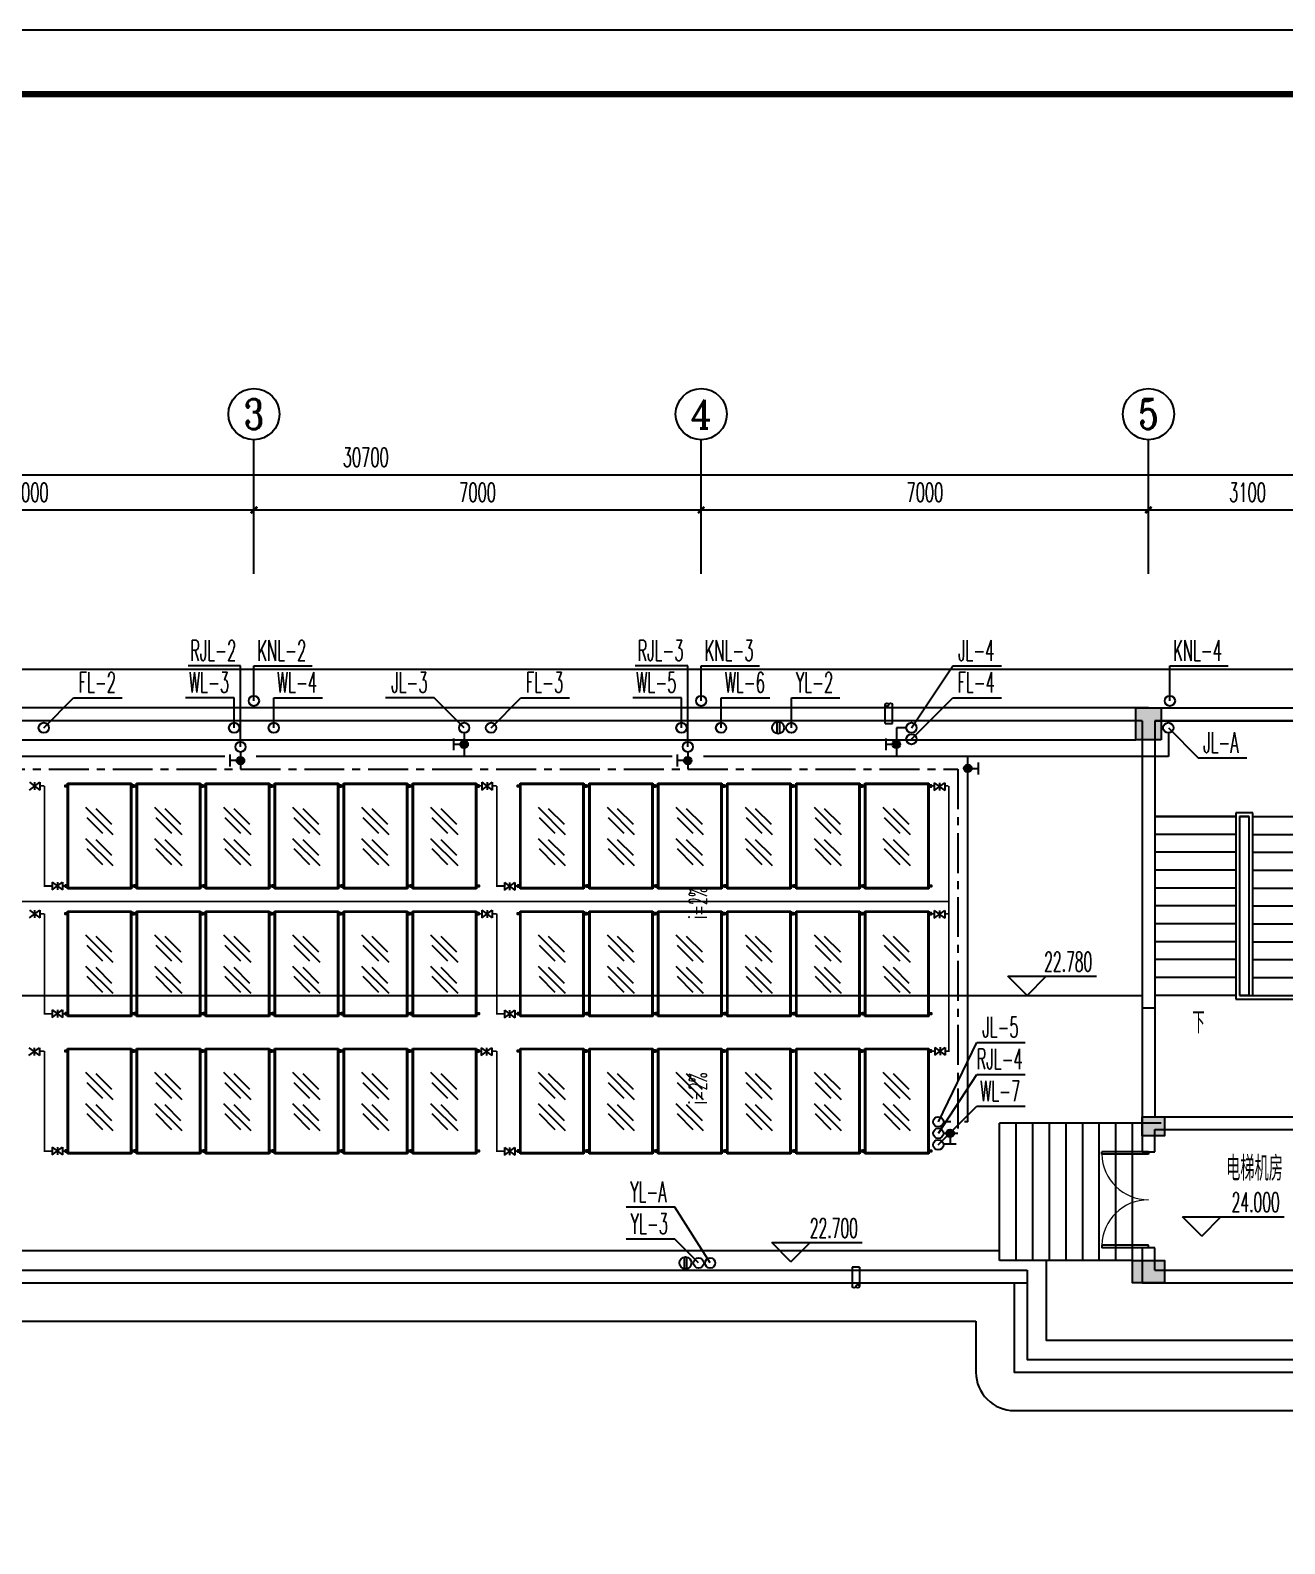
# Model space of a CAD drawing. Extents: x -1254782 to -617813, y -619975 to -323764.
# Drawn here: x -658379 to -638748, y -361324 to -337629 of the extents above; entities that cross this region are included whole.
import ezdxf
from ezdxf.enums import TextEntityAlignment as Align

# ---------------------------------------------------------------- set-up
doc = ezdxf.new("R2010")
doc.units = 0
doc.header["$LTSCALE"] = 1000
doc.header["$MEASUREMENT"] = 0
doc.linetypes.add('CENTER', pattern=[2, 1.25, -0.25, 0.25, -0.25])
doc.linetypes.add('DASH', pattern=[0.35, 0.25, -0.1])
for name, color, linetype in [('2', 2, 'Continuous'), ('4', 4, 'Continuous'), ('9', 9, 'Continuous'), ('AXIS', 3, 'Continuous'), ('AXIS_TEXT', 7, 'Continuous'), ('DIM_ELEV', 3, 'Continuous'), ('DIM_SYMB', 3, 'Continuous'), ('EQUIP_雨水斗', 7, 'Continuous'), ('PIPE-给水', 1, 'Continuous'), ('PUB_TITLE', 4, 'Continuous'), ('STAIR', 2, 'Continuous'), ('TWT_LEAD', 3, 'Continuous'), ('TWT_TEXT', 7, 'Continuous'), ('VALVE_给水', 7, 'Continuous'), ('VPIPE-废水', 5, 'DASH'), ('VPIPE-污水', 5, 'DASH'), ('VPIPE-给水', 1, 'Continuous'), ('VPIPE-雨水', 222, 'DASH'), ('WALL', 7, 'Continuous'), ('WALL-MOVE', 6, 'Continuous'), ('WINDOW', 4, 'Continuous')]:
    doc.layers.add(name, color=color, linetype=linetype)
doc.styles.add('_TCH_AXIS', font='COMPLEX', dxfattribs={"bigfont": 'GBCBIG'})
doc.styles.add('_TCH_DIM', font='SIMPLEX.shx', dxfattribs={"width": 0.8, "bigfont": 'GBCBIG.shx'})
doc.styles.add('_TCH_DIM_T3', font='SIMPLEX.shx', dxfattribs={"width": 0.564706, "bigfont": 'GBCBIG.shx'})
doc.styles.add('COMPLEX', font='COMPLEX')
doc.styles.add('天正', font='SIMPLEX.shx', dxfattribs={"width": 0.7, "bigfont": 'HZTXT.shx'})
doc.dimstyles.new('_TCH_ARCH&&100', dxfattribs={"dimtxt": 297.5, "dimasz": 100, "dimexe": 250, "dimexo": 300, "dimgap": 126.25, "dimtad": 1, "dimdec": 0, "dimzin": 0, "dimdsep": 46, "dimtxsty": '_TCH_DIM_T3', "dimblk": 'ARCHTICK', "dimcen": 0.09, "dimclrt": 7, "dimazin": 2, "dimtfac": 1, "dimtdec": 0, "dimtix": 1, "dimtmove": 2, "dimatfit": 3, "dimfxl": 1, "dimtolj": 1, "dimtzin": 0, "dimarcsym": 0})

# ---------------------------------------------------------------- blocks, each defined once
blk = doc.blocks.new('$DorLib2D$00000002')
for p, q in [((-0.5, 0), (-0.5, 0.4875)), ((-0.475, 0.4875), (-0.5, 0.4875)), ((-0.475, 0), (-0.475, 0.4875)), ((0.475, 0), (0.475, 0.4875)), ((0.475, 0.4875), (0.5, 0.4875)), ((0.5, 0), (0.5, 0.4875)), ((-0.5, 0), (-0.475, 0)), ((0.5, 0), (0.475, 0))]:
    blk.add_line(p, q)
at = {"lineweight": 13}
for centre, start, end in [((-0.4875, 0), 0, 88.53072), ((0.4875, 0), 91.46928, 180)]:
    blk.add_arc(centre, 0.4875, start, end, dxfattribs=at)
blk = doc.blocks.new('_ArchTick')
at = {"color": 0, "linetype": 'ByBlock', "const_width": 0.4}
blk.add_lwpolyline([(-0.5, -0.5), (0.5, 0.5)], dxfattribs=at)
blk = doc.blocks.new('*D249')
at = {"layer": 'AXIS', "color": 0, "lineweight": -2, "transparency": 16777216}
for p, q in [((4000, 18400), (4000, 19900)), ((34700, 18400), (34700, 19900)), ((4000, 19650), (34700, 19650))]:
    blk.add_line(p, q, dxfattribs=at)
at = {"layer": 'Defpoints', "color": 0, "transparency": 16777216}
for p in [(34700, 19650), (4000, 18100), (34700, 18100)]:
    blk.add_point(p, dxfattribs=at)
at = {"layer": 'AXIS', "color": 0, "lineweight": -2, "transparency": 16777216, "xscale": 100, "yscale": 100, "zscale": 100, "rotation": 180}
blk.add_blockref('_ArchTick', (4000, 19650), dxfattribs=at)
at = {"layer": 'AXIS', "color": 0, "lineweight": -2, "transparency": 16777216, "xscale": 100, "yscale": 100, "zscale": 100}
blk.add_blockref('_ArchTick', (34700, 19650), dxfattribs=at)
at = {"layer": 'AXIS', "color": 7, "transparency": 16777216, "insert": (19350, 19925), "char_height": 297.5, "attachment_point": 5, "style": '_TCH_DIM_T3'}
blk.add_mtext('\\A1;30700', dxfattribs=at)
blk = doc.blocks.new('*D251')
at = {"layer": 'AXIS', "color": 0, "lineweight": -2, "transparency": 16777216}
for p, q in [((10600, 18400), (10600, 19350)), ((17600, 18400), (17600, 19350)), ((10600, 19100), (17600, 19100))]:
    blk.add_line(p, q, dxfattribs=at)
at = {"layer": 'Defpoints', "color": 0, "transparency": 16777216}
for p in [(17600, 19100), (10600, 18100), (17600, 18100)]:
    blk.add_point(p, dxfattribs=at)
at = {"layer": 'AXIS', "color": 0, "lineweight": -2, "transparency": 16777216, "xscale": 100, "yscale": 100, "zscale": 100, "rotation": 180}
blk.add_blockref('_ArchTick', (10600, 19100), dxfattribs=at)
at = {"layer": 'AXIS', "color": 0, "lineweight": -2, "transparency": 16777216, "xscale": 100, "yscale": 100, "zscale": 100}
blk.add_blockref('_ArchTick', (17600, 19100), dxfattribs=at)
at = {"layer": 'AXIS', "color": 7, "transparency": 16777216, "insert": (14100, 19375), "char_height": 297.5, "attachment_point": 5, "style": '_TCH_DIM_T3'}
blk.add_mtext('\\A1;7000', dxfattribs=at)
blk = doc.blocks.new('*D252')
at = {"layer": 'AXIS', "color": 0, "lineweight": -2, "transparency": 16777216}
for p, q in [((17600, 18400), (17600, 19350)), ((24600, 18400), (24600, 19350)), ((17600, 19100), (24600, 19100))]:
    blk.add_line(p, q, dxfattribs=at)
at = {"layer": 'Defpoints', "color": 0, "transparency": 16777216}
for p in [(24600, 19100), (17600, 18100), (24600, 18100)]:
    blk.add_point(p, dxfattribs=at)
at = {"layer": 'AXIS', "color": 0, "lineweight": -2, "transparency": 16777216, "xscale": 100, "yscale": 100, "zscale": 100, "rotation": 180}
blk.add_blockref('_ArchTick', (17600, 19100), dxfattribs=at)
at = {"layer": 'AXIS', "color": 0, "lineweight": -2, "transparency": 16777216, "xscale": 100, "yscale": 100, "zscale": 100}
blk.add_blockref('_ArchTick', (24600, 19100), dxfattribs=at)
at = {"layer": 'AXIS', "color": 7, "transparency": 16777216, "insert": (21100, 19375), "char_height": 297.5, "attachment_point": 5, "style": '_TCH_DIM_T3'}
blk.add_mtext('\\A1;7000', dxfattribs=at)
blk = doc.blocks.new('*D253')
at = {"layer": 'AXIS', "color": 0, "lineweight": -2, "transparency": 16777216}
for p, q in [((24600, 18400), (24600, 19350)), ((31600, 18400), (31600, 19350)), ((24600, 19100), (31600, 19100))]:
    blk.add_line(p, q, dxfattribs=at)
at = {"layer": 'Defpoints', "color": 0, "transparency": 16777216}
for p in [(31600, 19100), (24600, 18100), (31600, 18100)]:
    blk.add_point(p, dxfattribs=at)
at = {"layer": 'AXIS', "color": 0, "lineweight": -2, "transparency": 16777216, "xscale": 100, "yscale": 100, "zscale": 100, "rotation": 180}
blk.add_blockref('_ArchTick', (24600, 19100), dxfattribs=at)
at = {"layer": 'AXIS', "color": 0, "lineweight": -2, "transparency": 16777216, "xscale": 100, "yscale": 100, "zscale": 100}
blk.add_blockref('_ArchTick', (31600, 19100), dxfattribs=at)
at = {"layer": 'AXIS', "color": 7, "transparency": 16777216, "insert": (28100, 19375), "char_height": 297.5, "attachment_point": 5, "style": '_TCH_DIM_T3'}
blk.add_mtext('\\A1;7000', dxfattribs=at)
blk = doc.blocks.new('*D254')
at = {"layer": 'AXIS', "color": 0, "lineweight": -2, "transparency": 16777216}
for p, q in [((31600, 18400), (31600, 19350)), ((34700, 18400), (34700, 19350)), ((31600, 19100), (34700, 19100))]:
    blk.add_line(p, q, dxfattribs=at)
at = {"layer": 'Defpoints', "color": 0, "transparency": 16777216}
for p in [(34700, 19100), (31600, 18100), (34700, 18100)]:
    blk.add_point(p, dxfattribs=at)
at = {"layer": 'AXIS', "color": 0, "lineweight": -2, "transparency": 16777216, "xscale": 100, "yscale": 100, "zscale": 100, "rotation": 180}
blk.add_blockref('_ArchTick', (31600, 19100), dxfattribs=at)
at = {"layer": 'AXIS', "color": 0, "lineweight": -2, "transparency": 16777216, "xscale": 100, "yscale": 100, "zscale": 100}
blk.add_blockref('_ArchTick', (34700, 19100), dxfattribs=at)
at = {"layer": 'AXIS', "color": 7, "transparency": 16777216, "insert": (33150, 19375), "char_height": 297.5, "attachment_point": 5, "style": '_TCH_DIM_T3'}
blk.add_mtext('\\A1;3100', dxfattribs=at)
blk = doc.blocks.new('_AXISO')
blk.add_circle((0, 0), 0.5)
at = {"layer": 'AXIS_TEXT', "style": 'COMPLEX', "width": 1.041667}
blk.add_attdef('A', text='', height=0.56, dxfattribs=at).set_placement((-0.25, -0.28), (0.25, -0.28), align=Align.FIT)
blk = doc.blocks.new('cvbcvb')
at = {"layer": '9'}
for p, q in [((1604292, -39245), (1602641, -39245)), ((1602641, -39245), (1602641, -40245)), ((1602656, -39260), (1602641, -39245)), ((1604277, -39260), (1602656, -39260)), ((1602656, -39260), (1602656, -40230)), ((1604277, -39260), (1604292, -39245)), ((1604277, -40230), (1604277, -39260)), ((1604292, -40245), (1604292, -39245)), ((1603446, -39957), (1603021, -39532)), ((1603428, -39797), (1603180, -39550)), ((1603933, -39957), (1603509, -39532)), ((1603916, -39797), (1603668, -39550)), ((1603286, -39939), (1603039, -39691)), ((1603774, -39939), (1603527, -39691)), ((1602656, -40230), (1602641, -40245)), ((1602641, -40245), (1604292, -40245)), ((1602656, -40230), (1604277, -40230)), ((1604277, -40230), (1604292, -40245))]:
    blk.add_line(p, q, dxfattribs=at)
for points in [[(1602696, -39245), (1602696, -39205), (1602671, -39205), (1602671, -39245)], [(1604237, -39245), (1604237, -39205), (1604262, -39205), (1604262, -39245)], [(1602696, -40245), (1602696, -40285), (1602671, -40285), (1602671, -40245)], [(1604237, -40245), (1604237, -40285), (1604262, -40285), (1604262, -40245)]]:
    blk.add_lwpolyline(points, close=True, dxfattribs=at)
blk = doc.blocks.new('A$C1F4F14E7')
at = {"layer": '9'}
for p, q in [((1163, 5437), (1328, 5316)), ((1163, 5316), (1328, 5437)), ((1245, 5438), (1245, 5317)), ((1328, 5437), (1328, 5316)), ((8243, 5316), (8407, 5437)), ((8243, 5437), (8243, 5316)), ((8243, 5437), (8407, 5316)), ((8325, 5438), (8325, 5317)), ((8407, 5437), (8407, 5316)), ((15324, 5430), (15324, 5309)), ((15324, 5430), (15324, 5309)), ((15324, 5430), (15489, 5309)), ((15324, 5309), (15489, 5430)), ((15406, 5430), (15406, 5309)), ((15489, 5430), (15489, 5309)), ((1517, 3875), (1517, 3754)), ((1517, 3875), (1682, 3754)), ((1517, 3754), (1682, 3875)), ((1600, 3875), (1600, 3754)), ((1682, 3875), (1682, 3754)), ((8596, 3871), (8596, 3750)), ((8596, 3871), (8761, 3750)), ((8596, 3750), (8761, 3871)), ((8678, 3871), (8678, 3750)), ((8761, 3871), (8761, 3750)), ((1163, 3437), (1328, 3316)), ((1163, 3316), (1328, 3437)), ((1245, 3438), (1245, 3317)), ((1328, 3437), (1328, 3316)), ((8243, 3437), (8243, 3316)), ((8243, 3437), (8407, 3316)), ((8243, 3316), (8407, 3437)), ((8325, 3438), (8325, 3317)), ((8407, 3437), (8407, 3316)), ((15324, 3430), (15324, 3309)), ((15324, 3430), (15489, 3309)), ((15324, 3309), (15489, 3430)), ((15406, 3430), (15406, 3309)), ((15489, 3430), (15489, 3309)), ((1517, 1875), (1517, 1754)), ((1517, 1875), (1682, 1754)), ((1517, 1754), (1682, 1875)), ((1600, 1875), (1600, 1754)), ((1682, 1875), (1682, 1754)), ((8596, 1871), (8596, 1750)), ((8596, 1871), (8761, 1750)), ((8596, 1750), (8761, 1871)), ((8678, 1871), (8678, 1750)), ((8761, 1871), (8761, 1750)), ((1155, 1280), (1320, 1159)), ((1155, 1159), (1320, 1280)), ((1238, 1280), (1238, 1159)), ((1320, 1280), (1320, 1159)), ((8235, 1280), (8235, 1159)), ((8235, 1280), (8400, 1159)), ((8235, 1159), (8400, 1280)), ((8317, 1280), (8317, 1159)), ((8400, 1280), (8400, 1159)), ((15331, 1287), (15331, 1166)), ((15331, 1287), (15496, 1166)), ((15331, 1166), (15496, 1287)), ((15414, 1288), (15414, 1167)), ((15496, 1287), (15496, 1166)), ((1517, -275), (1517, -396)), ((1517, -275), (1682, -396)), ((1517, -396), (1682, -275)), ((1600, -275), (1600, -396)), ((1682, -275), (1682, -396)), ((8596, -279), (8596, -400)), ((8596, -279), (8761, -400)), ((8596, -400), (8761, -279)), ((8678, -279), (8678, -400)), ((8761, -279), (8761, -400))]:
    blk.add_line(p, q, dxfattribs=at)
at = {"layer": '9', "linetype": 'ByBlock', "const_width": 26.8}
for points in [[(1328, 5380), (1398, 5380)], [(1516, 3814), (1398, 3814), (1398, 5380)], [(8199, 5380), (8243, 5380)], [(8407, 5380), (8477, 5380)], [(8596, 3814), (8477, 3814), (8477, 5380)], [(15279, 5380), (15324, 5380)], [(15279, 5380), (15324, 5380)], [(15279, 5380), (15324, 5380)], [(15279, 5380), (15324, 5380)], [(15489, 5380), (15545, 5380)], [(15551, 3573), (15551, 5380)], [(1517, 3814), (1468, 3814)], [(1721, 3814), (1682, 3814)], [(8801, 3814), (8761, 3814)], [(-3754, 3573), (15551, 3573), (15551, 3380), (15551, 1930), (15551, 1230), (15502, 1230)], [(1328, 3380), (1398, 3380)], [(1516, 1814), (1398, 1814), (1398, 3380)], [(8199, 3380), (8243, 3380)], [(8407, 3380), (8477, 3380)], [(8596, 1814), (8477, 1814), (8477, 3380)], [(15279, 3380), (15324, 3380)], [(15279, 3380), (15324, 3380)], [(15489, 3380), (15545, 3380)], [(1517, 1814), (1468, 1814)], [(1721, 1814), (1682, 1814)], [(8801, 1814), (8761, 1814)], [(1320, 1230), (1398, 1230)], [(1516, -336), (1398, -336), (1398, 1230)], [(8199, 1230), (8235, 1230)], [(8400, 1230), (8477, 1230)], [(8596, -336), (8477, -336), (8477, 1230)], [(15279, 1230), (15331, 1230)], [(1517, -336), (1468, -336)], [(1721, -336), (1682, -336)], [(8801, -336), (8761, -336)]]:
    blk.add_lwpolyline(points, dxfattribs=at)
at = {"layer": '9', "extrusion": (0, 0, -1), "zscale": -1, "rotation": 270}
for p in [(37484, 1608063), (36404, 1608063), (35325, 1608063), (34245, 1608063), (33165, 1608063), (32085, 1608063), (30404, 1608063), (29324, 1608063), (28245, 1608063), (27165, 1608063), (26085, 1608063), (25006, 1608063), (37484, 1606063), (36404, 1606063), (35325, 1606063), (34245, 1606063), (33165, 1606063), (32085, 1606063), (30404, 1606063), (29324, 1606063), (28245, 1606063), (27165, 1606063), (26085, 1606063), (25006, 1606063), (37484, 1603913), (36404, 1603913), (35325, 1603913), (34245, 1603913), (33165, 1603913), (32085, 1603913), (30404, 1603913), (29324, 1603913), (28245, 1603913), (27165, 1603913), (26085, 1603913), (25006, 1603913)]:
    blk.add_blockref('cvbcvb', p, dxfattribs=at)
blk = doc.blocks.new('A$C3E367D4F')
at = {"layer": '4'}
for p, q in [((0, 321), (0, 25)), ((0, 321), (113, 321)), ((113, 321), (113, 25))]:
    blk.add_line(p, q, dxfattribs=at)
for centre, start, end in [((28, 22), 6.809, 173.191), ((28, 28), 186.809, 353.191), ((85, 28), 186.809, 353.191)]:
    blk.add_arc(centre, 28.4, start, end, dxfattribs=at)
blk = doc.blocks.new('$TwtSys$00000139')
at = {"color": 7}
for p, q in [((-19, 92, 0), (-19, -92, 0)), ((19, 92, 0), (19, -92, 0))]:
    blk.add_line(p, q, dxfattribs=at)
blk.add_circle((0, 0, 0), 93.8)
blk = doc.blocks.new('$VALVE$00000497')
for p, q in [((78, 138), (-78, 138)), ((0, 50), (0, 138))]:
    blk.add_line(p, q)
at = {"const_width": 49.6}
blk.add_lwpolyline([(25, 0, 1), (-25, 0, 1)], format="xyb", close=True, dxfattribs=at)
blk.add_circle((0, 0), 50)
blk = doc.blocks.new('A$C25A9143E')
for p, q in [((31500, 11300), (31500, 9600)), ((31700, 11300), (31700, 9600)), ((31350, 7350), (31350, 9500))]:
    blk.add_line(p, q)
blk.add_lwpolyline([(28900, 6400), (28900, 5600, 0.4142136), (29500, 5000), (34700, 5000, 0.4142136), (35300, 5600), (35300, 16000, 0.4142136), (34700, 16600), (4000, 16600, 0.4142136), (3400, 16000), (3400, 10300, 0.4142135), (7300, 6400), (28900, 6400)], format="xyb")
at = {"layer": '2'}
for p, q in [((31800, 9500), (29270, 9500)), ((29270, 7350), (29270, 9500)), ((29530, 7350), (29530, 9500)), ((29790, 7350), (29790, 9500)), ((30050, 7350), (30050, 9500)), ((30310, 7350), (30310, 9500)), ((30570, 7350), (30570, 9500)), ((30830, 7350), (30830, 9500)), ((31090, 7350), (31090, 9500)), ((31350, 7350), (29270, 7350))]:
    blk.add_line(p, q, dxfattribs=at)
at = {"layer": '9'}
for p, q in [((4200, 15500), (31400, 15500)), ((4200, 11500), (31500, 11500)), ((29270, 7500), (5988.1, 7500))]:
    blk.add_line(p, q, dxfattribs=at)
for points in [[(31800, 15500), (31400, 15500), (31400, 16000), (31800, 16000)], [(31500, 9600), (31850, 9600), (31850, 9300), (31500, 9300)], [(31850, 7000), (31350, 7000), (31350, 7350), (31850, 7350)]]:
    blk.add_lwpolyline(points, close=True, dxfattribs=at)
blk.add_lwpolyline([(30000, 7350), (30000, 6100), (34200, 6100), (34200, 7000)], dxfattribs=at)
for points in [[(31400, 16000), (31800, 16000), (31400, 15500), (31800, 15500)], [(31500, 9600), (31850, 9600), (31500, 9300), (31850, 9300)], [(31350, 7350), (31850, 7350), (31350, 7000), (31850, 7000)]]:
    blk.add_solid(points, dxfattribs=at)
at = {"layer": 'AXIS'}
for p, q in [((17600, 18100), (17600, 20200)), ((24600, 18100), (24600, 20200)), ((31600, 18100), (31600, 20200))]:
    blk.add_line(p, q, dxfattribs=at)
at = {"layer": 'DIM_ELEV'}
for p, q in [((29699.9, 11500), (29399.9, 11800)), ((29399.9, 11800), (30787.6, 11800)), ((29699.9, 11500), (29999.9, 11800)), ((32433.1, 7732.8), (32133.1, 8032.8)), ((32133.1, 8032.8), (33721.8, 8032.8)), ((32433.1, 7732.8), (32733.1, 8032.8)), ((26002.8, 7328.6), (25702.8, 7628.6)), ((25702.8, 7628.6), (27119.9, 7628.6)), ((26002.8, 7328.6), (26302.8, 7628.6))]:
    blk.add_line(p, q, dxfattribs=at)
at = {"layer": 'DIM_SYMB'}
for points in [[(32362.5, 11360, 0, 0, 0), (32362.5, 15050, 0, 0, 0), (33837.5, 15050, 0, 0, 0), (33837.5, 11940, 80, 0, 0), (33837.5, 11640, 0, 0, 0)], [(24247.9, 12382.6, 0, 0, 0), (24247.9, 13217.5, 80, 0, 0), (24247.9, 13517.5, 0, 0, 0)], [(24247.9, 10617.4, 0, 0, 0), (24247.9, 9782.5, 80, 0, 0), (24247.9, 9482.5, 0, 0, 0)]]:
    blk.add_lwpolyline(points, format="xyseb", dxfattribs=at)
at = {"layer": 'STAIR'}
for p, q in [((34500, 15800), (31700, 15800)), ((31700, 15800), (31700, 14300)), ((31700, 14300), (31700, 11500)), ((32965, 14300), (31700, 14300)), ((31700, 14300), (32965, 14300)), ((33235, 14360), (32965, 14360)), ((32965, 14360), (32965, 11440)), ((33025, 14300), (33025, 11500)), ((33175, 14300), (33025, 14300)), ((33025, 14300), (33025, 11500)), ((33025, 14300), (33175, 14300)), ((33175, 11500), (33175, 14300)), ((33175, 11500), (33175, 14300)), ((33235, 11500), (33235, 14360)), ((33235, 14300), (34500, 14300)), ((33235, 14300), (34500, 14300)), ((32965, 14020), (31700, 14020)), ((33235, 14020), (34500, 14020)), ((32965, 13740), (31700, 13740)), ((33235, 13740), (34500, 13740)), ((32965, 13460), (31700, 13460)), ((33235, 13460), (34500, 13460)), ((32965, 13180), (31700, 13180)), ((33235, 13180), (34500, 13180)), ((32965, 12900), (31700, 12900)), ((33235, 12900), (34500, 12900)), ((32965, 12620), (31700, 12620)), ((33235, 12620), (34500, 12620)), ((32965, 12340), (31700, 12340)), ((33235, 12340), (34500, 12340)), ((32965, 12060), (31700, 12060)), ((33235, 12060), (34500, 12060)), ((32965, 11780), (31700, 11780)), ((33235, 11780), (34500, 11780)), ((32965, 11500), (31700, 11500)), ((32965, 11440), (34500, 11440)), ((33025, 11500), (34500, 11500)), ((33175, 11500), (33025, 11500)), ((33175, 11500), (33235, 11500)), ((33175, 11500), (33235, 11500)), ((33235, 11500), (34500, 11500))]:
    blk.add_line(p, q, dxfattribs=at)
at = {"layer": 'WALL'}
for p, q in [((31500, 9600), (34700, 9600)), ((31500, 9600), (31500, 9050)), ((31700, 9400), (34500, 9400)), ((31700, 9050), (31700, 9400)), ((31500, 9050), (31700, 9050)), ((31700, 7550), (31500, 7550)), ((31500, 7550), (31500, 7000)), ((31700, 7200), (31700, 7550)), ((31700, 7200), (34500, 7200)), ((31500, 7000), (34700, 7000))]:
    blk.add_line(p, q, dxfattribs=at)
at = {"layer": 'WALL-MOVE'}
for p, q in [((31600, 16000), (4000, 16000)), ((31600, 16000), (34700, 16000)), ((31500, 15800), (4200, 15800)), ((31500, 15800), (31500, 11300)), ((31700, 15800), (31700, 11300)), ((31700, 15800), (34500, 15800)), ((31700, 11300), (31500, 11300)), ((7300, 7200), (29700, 7200)), ((29700, 7200), (29700, 7000)), ((7300, 7000), (29700, 7000))]:
    blk.add_line(p, q, dxfattribs=at)
for points in [[(29700, 7200), (29700, 5800), (34500, 5800), (34500, 7000)], [(29500, 7000), (29500, 5600), (34700, 5600), (34700, 7000)]]:
    blk.add_lwpolyline(points, dxfattribs=at)
at = {"layer": 'AXIS'}
ref = blk.add_blockref('_AXISO', (17600, 20600), dxfattribs=dict(at, xscale=800, yscale=800, zscale=800))
ref.add_attrib('A', '3', dxfattribs={"layer": 'AXIS_TEXT', "height": 465.9, "style": '_TCH_AXIS'}).set_placement((17444.7, 20367), (17755.3, 20367), align=Align.FIT)
ref = blk.add_blockref('_AXISO', (24600, 20600), dxfattribs=dict(at, xscale=800, yscale=800, zscale=800))
ref.add_attrib('A', '4', dxfattribs={"layer": 'AXIS_TEXT', "height": 445.4, "style": '_TCH_AXIS'}).set_placement((24430.3, 20377.3), (24769.7, 20377.3), align=Align.FIT)
ref = blk.add_blockref('_AXISO', (31600, 20600), dxfattribs=dict(at, xscale=800, yscale=800, zscale=800))
ref.add_attrib('A', '5', dxfattribs={"layer": 'AXIS_TEXT', "height": 465.9, "style": '_TCH_AXIS'}).set_placement((31444.7, 20367), (31755.3, 20367), align=Align.FIT)
at = {"layer": 'WINDOW', "xscale": -1500, "yscale": -1500, "zscale": -1500, "rotation": 270}
blk.add_blockref('$DorLib2D$00000002', (31600, 8300), dxfattribs=at)
at = {"layer": 'DIM_ELEV', "color": 7, "style": '天正', "width": 0.525}
for s, p in [('22.780', (29967.2, 11876)), ('24.000', (32901.4, 8108.8)), ('22.700', (26299.5, 7704.6))]:
    blk.add_text(s, height=304, dxfattribs=at).set_placement(p)
at = {"layer": 'DIM_SYMB', "color": 7, "style": '天正', "width": 0.525}
for p in [(24689.2, 12698.1), (24689.2, 9797.9)]:
    blk.add_text('i=2%', height=280, rotation=90, dxfattribs=at).set_placement(p)
at = {"layer": 'DIM_SYMB', "color": 7, "style": '_TCH_DIM', "width": 0.8}
blk.add_text('下', height=337.6, dxfattribs=at).set_placement((32286.5, 10905))
at = {"layer": 'TWT_TEXT', "style": '_TCH_DIM', "width": 0.8}
blk.add_text('电梯机房', height=385.82, dxfattribs=at).set_placement((32814.9, 8597))
at = {"layer": 'AXIS'}
for p1, p2, distance, picture, middle in [((4000, 18100), (34700, 18100), 1550, '*D249', (19350, 19925)), ((10600, 18100), (17600, 18100), 1000, '*D251', (14100, 19375)), ((17600, 18100), (24600, 18100), 1000, '*D252', (21100, 19375)), ((24600, 18100), (31600, 18100), 1000, '*D253', (28100, 19375)), ((31600, 18100), (34700, 18100), 1000, '*D254', (33150, 19375))]:
    dim = blk.add_aligned_dim(p1=p1, p2=p2, distance=distance, dimstyle='_TCH_ARCH&&100', dxfattribs=at)
    dim.commit()
    dim.dimension.update_dxf_attribs({"geometry": picture, "text_midpoint": middle})

msp = doc.modelspace()

# ---------------------------------------------------------------- linework, layer by layer
at = {"layer": 'PIPE-给水', "linetype": 'Continuous'}
for p, q in [((-644825.7, -348548.9), (-644825.7, -348999)), ((-644669.5, -348548.9), (-644825.7, -348548.9)), ((-651589.5, -348628.9), (-651589.5, -348999)), ((-640568.9, -348628.9), (-640568.9, -348999)), ((-655333.7, -348999), (-658589.5, -348999)), ((-655089.5, -348928.9), (-655089.5, -349199)), ((-651589.5, -348999), (-654845.3, -348999)), ((-648333.7, -348999), (-651589.5, -348999)), ((-648089.5, -348928.9), (-648089.5, -349199)), ((-644825.7, -348999), (-647845.3, -348999)), ((-643707, -348999), (-644825.7, -348999)), ((-643707, -354718.3), (-643707, -348999)), ((-640568.9, -348999), (-643707, -348999)), ((-644088.9, -354898.3), (-643865.8, -354898.3)), ((-643973.7, -354718.3), (-644086.9, -354718.3)), ((-643707, -354718.3), (-643757.9, -354718.3))]:
    msp.add_line(p, q, dxfattribs=at)
at = {"layer": 'PIPE-给水', "linetype": 'CENTER', "ltscale": 0.5}
for p, q in [((-662089.5, -349199), (-655089.5, -349199)), ((-655089.5, -349199), (-648089.5, -349199)), ((-648089.5, -349199), (-643865.8, -349199)), ((-643865.8, -349199), (-643865.8, -354898.3))]:
    msp.add_line(p, q, dxfattribs=at)
at = {"layer": 'PUB_TITLE'}
msp.add_lwpolyline([(-677212.8, -379628.7), (-617812.8, -379628.7), (-617812.8, -337628.7), (-677212.8, -337628.7)], close=True, dxfattribs=at)
at = {"layer": 'PUB_TITLE', "const_width": 100}
msp.add_lwpolyline([(-674712.8, -378628.7), (-618812.8, -378628.7), (-618812.8, -338628.7), (-674712.8, -338628.7)], close=True, dxfattribs=at)
at = {"layer": 'TWT_LEAD'}
for p, q in [((-655089.5, -347579), (-655910.5, -347579)), ((-655089.5, -348848.9), (-655089.5, -347579)), ((-654879.2, -348128.6), (-654879.2, -347579)), ((-654879.2, -347579), (-653968.3, -347579)), ((-648089.5, -347579), (-648910.5, -347579)), ((-648089.5, -348848.9), (-648089.5, -347579)), ((-647879.2, -348128.6), (-647879.2, -347579)), ((-647879.2, -347579), (-646968.3, -347579)), ((-644589.5, -348548.9), (-643943.1, -347579)), ((-643943.1, -347579), (-643182.2, -347579)), ((-640544.2, -348128.6), (-640544.2, -347579)), ((-640544.2, -347579), (-639633.2, -347579)), ((-658168, -348548.9), (-657701.6, -348079)), ((-657701.6, -348079), (-656940.6, -348079)), ((-655189.5, -348079), (-655950.5, -348079)), ((-655189.5, -348548.9), (-655189.5, -348079)), ((-654568.9, -348548.9), (-654568.9, -348079)), ((-654568.9, -348079), (-653808, -348079)), ((-652056.9, -348079), (-652817.8, -348079)), ((-651590.5, -348548.9), (-652056.9, -348079)), ((-651168, -348548.9), (-650701.6, -348079)), ((-650701.6, -348079), (-649940.6, -348079)), ((-648189.5, -348079), (-648950.5, -348079)), ((-648189.5, -348548.9), (-648189.5, -348079)), ((-647568.9, -348548.9), (-647568.9, -348079)), ((-647568.9, -348079), (-646808, -348079)), ((-646468.9, -348548.9), (-646468.9, -348079)), ((-646468.9, -348079), (-645708, -348079)), ((-644589.5, -348728.9), (-643943.1, -348079)), ((-643943.1, -348079), (-643182.2, -348079)), ((-640568.9, -348548.9), (-640102.5, -349018.8)), ((-640102.5, -349018.8), (-639341.6, -349018.8)), ((-644168.3, -354718.3), (-643568.2, -353475)), ((-643568.2, -353475), (-642807.3, -353475)), ((-644168.3, -354898.3), (-643568.2, -353975)), ((-643568.2, -353975), (-642807.3, -353975)), ((-644168.6, -355078), (-643568.2, -354475)), ((-643568.2, -354475), (-642807.3, -354475)), ((-648293.6, -356054.3), (-649054.5, -356054.3)), ((-647739.5, -356928.3), (-648293.6, -356054.3)), ((-648293.6, -356554.3), (-649054.5, -356554.3)), ((-647919.5, -356928.3), (-648293.6, -356554.3))]:
    msp.add_line(p, q, dxfattribs=at)
at = {"layer": 'VPIPE-废水', "linetype": 'Continuous'}
for centre in [(-658168.9, -348548.9), (-651168.9, -348548.9), (-644589.5, -348728.9)]:
    msp.add_circle(centre, 80, dxfattribs=at)
at = {"layer": 'VPIPE-污水', "linetype": 'Continuous'}
for centre in [(-655189.5, -348548.9), (-654568.9, -348548.9), (-648189.5, -348548.9), (-647568.9, -348548.9), (-644168.9, -355078.3)]:
    msp.add_circle(centre, 80, dxfattribs=at)
at = {"layer": 'VPIPE-给水', "linetype": 'Continuous'}
for centre in [(-651589.5, -348548.9), (-644589.5, -348548.9), (-640568.9, -348548.9), (-655089.5, -348848.9), (-648089.5, -348848.9), (-644168.9, -354718.3), (-644168.9, -354898.3)]:
    msp.add_circle(centre, 80, dxfattribs=at)
at = {"layer": 'VPIPE-雨水', "linetype": 'Continuous'}
for centre in [(-654879.2, -348128.6), (-647879.2, -348128.6), (-640544.2, -348128.6), (-646468.9, -348548.9), (-647919.5, -356928.3), (-647739.5, -356928.3)]:
    msp.add_circle(centre, 80, dxfattribs=at)

# ---------------------------------------------------------------- block references
at = {"layer": '9'}
for name, p in [('A$C25A9143E', (-672479.2, -364238.6)), ('A$C1F4F14E7', (-659555.7, -354839.9))]:
    msp.add_blockref(name, p, dxfattribs=at)
at = {"layer": 'EQUIP_雨水斗'}
for p in [(-646675.5, -348548.9), (-648126.1, -356928.3)]:
    msp.add_blockref('$TwtSys$00000139', p, dxfattribs=at)
at = {"layer": 'TWT_TEXT', "xscale": -0.999999, "yscale": 0.999999, "zscale": 0.999999, "rotation": 180}
msp.add_blockref('A$C3E367D4F', (-645001.3, -348163.2), dxfattribs=at)
at = {"layer": 'TWT_TEXT', "xscale": -0.999999, "yscale": 0.999999, "zscale": 0.999999}
msp.add_blockref('A$C3E367D4F', (-645402.7, -357316.8), dxfattribs=at)
at = {"layer": 'VALVE_给水', "xscale": -1.199999999999999, "yscale": -1.199999999999999, "zscale": 1.199999999999999}
for p, rotation in [((-651589.5, -348808.2), 270), ((-644825.7, -348808.2), 270), ((-655089.5, -349061.8), 270), ((-648089.5, -349061.8), 270), ((-643707, -349185.2), 90)]:
    msp.add_blockref('$VALVE$00000497', p, dxfattribs=dict(at, rotation=rotation))
msp.add_blockref('$VALVE$00000497', (-643983.7, -354898.3), dxfattribs=at)

# ---------------------------------------------------------------- texts
at = {"layer": 'TWT_LEAD', "color": 7, "style": '天正', "width": 0.525}
for s, p in [('RJL-2', (-655876, -347499)), ('KNL-2', (-654823.8, -347499)), ('RJL-3', (-648876, -347499)), ('KNL-3', (-647823.8, -347499)), ('JL-4', (-643858.7, -347499)), ('KNL-4', (-640492.7, -347499)), ('FL-2', (-657621.1, -347999)), ('WL-3', (-655894, -347999)), ('WL-4', (-654516.5, -347999)), ('JL-3', (-652729.4, -347999)), ('FL-3', (-650621.1, -347999)), ('WL-5', (-648894, -347999)), ('WL-6', (-647508.5, -347999)), ('YL-2', (-646396.5, -347999)), ('FL-4', (-643866.7, -347999)), ('JL-A', (-640022, -348938.8)), ('JL-5', (-643479.8, -353395)), ('RJL-4', (-643567.8, -353895)), ('WL-7', (-643511.8, -354395)), ('YL-A', (-648990.1, -355974.3)), ('YL-3', (-648982.1, -356474.3))]:
    msp.add_text(s, height=320, dxfattribs=at).set_placement(p)

doc.saveas('drawing.dxf')
